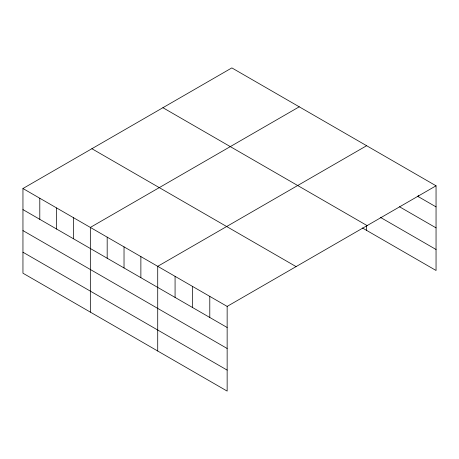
<?xml version="1.0" encoding="UTF-8"?>
<svg xmlns="http://www.w3.org/2000/svg" width="459" height="459" viewBox="0 0 459 459"><rect width="100%" height="100%" fill="white"/><g stroke="black" fill="none" stroke-linecap="round" stroke-linejoin="round"><path stroke-width="0.69" d="M22.95 188.517L227.148 306.405L227.148 391.097L22.95 273.203L22.95 188.517L231.852 67.903L436.05 185.797L436.05 270.483L362.415 227.968M299.239 106.809L90.337 227.423L90.337 312.109M366.626 145.715L157.718 266.323L157.718 351.009M227.148 306.405L436.05 185.797M417.455 196.148L436.05 206.883M399.479 206.757L436.05 227.871M380.259 217.285L436.05 249.495M162.916 107.71L367.114 225.598M91.886 148.716L296.084 266.604M22.95 209.602L227.148 327.496M22.95 230.59L227.148 348.484M22.95 252.215L227.148 370.109M418.694 195.459L418.694 196.865M366.626 225.501L366.626 230.401M209.786 296.388L209.786 317.473M192.43 286.364L192.43 307.455M175.074 276.347L175.074 297.432M140.873 256.598L140.873 277.684M124.028 246.873L124.028 267.958M107.182 237.148L107.182 258.233M73.486 217.692L73.486 238.783M56.641 207.967L56.641 229.058M39.795 198.242L39.795 219.327"/></g></svg>
